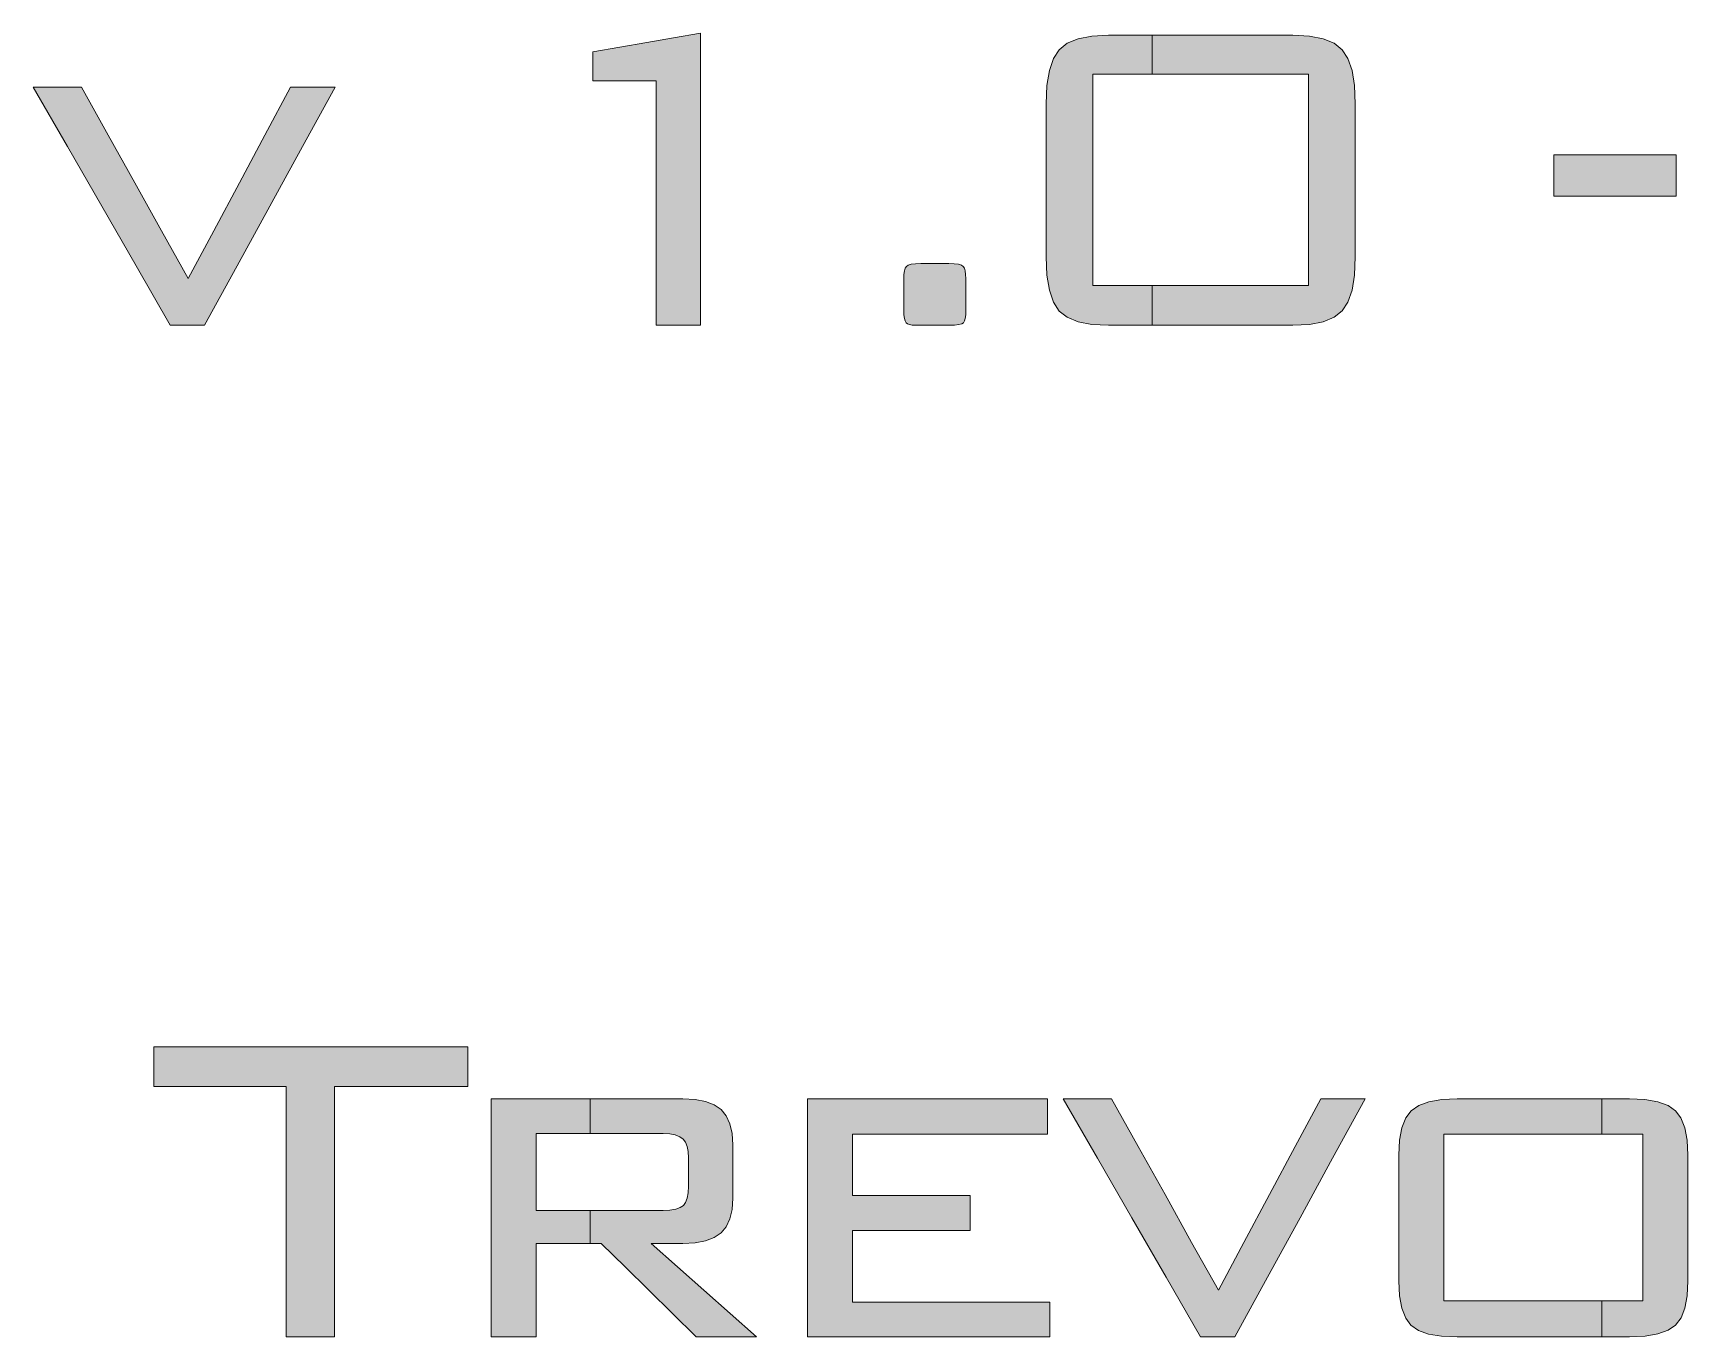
# Model space of a CAD drawing. Header units: inches. Extents: x 0.035 to 0.978, y -0.441 to -0.068.
# Drawn here: x 0.2506 to 0.4551, y -0.441 to -0.2799 of the extents above; entities that cross this region are included whole.
import ezdxf

# ---------------------------------------------------------------- set-up
doc = ezdxf.new("R2010")
doc.units = ezdxf.units.IN
doc.header["$MEASUREMENT"] = 0
doc.layers.add('Layer 1', color=7, linetype='Continuous')

# ---------------------------------------------------------------- blocks, each defined once
blk = doc.blocks.new('block 2')
at = {"layer": 'Layer 1'}
h = blk.add_hatch(color=7, dxfattribs=at)
h.dxf.hatch_style = 2
h.paths.add_polyline_path([(0.32759, -0.31601), (0.32759, -0.30846), (0.32759, -0.3009), (0.32759, -0.29335), (0.32759, -0.28579), (0.32564, -0.28579), (0.32369, -0.28579), (0.32174, -0.28579), (0.31979, -0.28579), (0.31979, -0.2849), (0.31979, -0.284), (0.31979, -0.28311), (0.31979, -0.28221), (0.32311, -0.28164), (0.32644, -0.28106), (0.32976, -0.28048), (0.33308, -0.27991), (0.33308, -0.28893), (0.33308, -0.29796), (0.33308, -0.30699), (0.33308, -0.31601), (0.33171, -0.31601), (0.33034, -0.31601), (0.32896, -0.31601)])
h = blk.add_hatch(color=7, dxfattribs=at)
h.dxf.hatch_style = 2
edge = h.paths.add_edge_path()
edge.add_spline(control_points=[(0.38822, -0.3111), (0.38822, -0.3111), (0.38156, -0.3111), (0.38156, -0.3111), (0.38156, -0.3111), (0.38156, -0.30457), (0.38156, -0.30457), (0.38156, -0.30457), (0.38156, -0.29804), (0.38156, -0.29804), (0.38156, -0.29804), (0.38156, -0.29151), (0.38156, -0.29151), (0.38156, -0.29151), (0.38156, -0.28498), (0.38156, -0.28498), (0.38156, -0.28498), (0.38822, -0.28498), (0.38822, -0.28498), (0.38822, -0.28498), (0.38889, -0.28498), (0.38889, -0.28498), (0.38889, -0.28338), (0.38889, -0.28178), (0.38889, -0.28018), (0.38889, -0.28018), (0.38349, -0.28018), (0.38349, -0.28018), (0.38349, -0.28018), (0.38143, -0.28029), (0.38143, -0.28029), (0.38143, -0.28029), (0.37973, -0.28062), (0.37973, -0.28062), (0.37973, -0.28062), (0.37839, -0.28117), (0.37839, -0.28117), (0.37839, -0.28117), (0.3774, -0.28196), (0.3774, -0.28196), (0.3774, -0.28196), (0.3767, -0.28304), (0.3767, -0.28304), (0.3767, -0.28304), (0.3762, -0.28452), (0.3762, -0.28452), (0.3762, -0.28452), (0.37589, -0.28638), (0.37589, -0.28638), (0.37589, -0.28638), (0.37579, -0.28864), (0.37579, -0.28864), (0.37579, -0.28864), (0.37579, -0.29337), (0.37579, -0.29337), (0.37579, -0.29337), (0.37579, -0.29809), (0.37579, -0.29809), (0.37579, -0.29809), (0.37579, -0.30281), (0.37579, -0.30281), (0.37579, -0.30281), (0.37579, -0.30754), (0.37579, -0.30754), (0.37579, -0.30754), (0.37589, -0.30981), (0.37589, -0.30981), (0.37589, -0.30981), (0.3762, -0.31169), (0.3762, -0.31169), (0.3762, -0.31169), (0.3767, -0.31317), (0.3767, -0.31317), (0.3767, -0.31317), (0.3774, -0.31425), (0.3774, -0.31425), (0.3774, -0.31425), (0.37839, -0.31502), (0.37839, -0.31502), (0.37839, -0.31502), (0.37973, -0.31557), (0.37973, -0.31557), (0.37973, -0.31557), (0.38143, -0.3159), (0.38143, -0.3159), (0.38143, -0.3159), (0.38349, -0.31601), (0.38349, -0.31601), (0.38349, -0.31601), (0.38889, -0.31601), (0.38889, -0.31601), (0.38889, -0.31438), (0.38889, -0.31274), (0.38889, -0.3111), (0.38889, -0.3111), (0.38822, -0.3111), (0.38822, -0.3111)], knot_values=[0, 0, 0, 0, 1, 1, 1, 2, 2, 2, 3, 3, 3, 4, 4, 4, 5, 5, 5, 6, 6, 6, 7, 7, 7, 8, 8, 8, 9, 9, 9, 10, 10, 10, 11, 11, 11, 12, 12, 12, 13, 13, 13, 14, 14, 14, 15, 15, 15, 16, 16, 16, 17, 17, 17, 18, 18, 18, 19, 19, 19, 20, 20, 20, 21, 21, 21, 22, 22, 22, 23, 23, 23, 24, 24, 24, 25, 25, 25, 26, 26, 26, 27, 27, 27, 28, 28, 28, 29, 29, 29, 30, 30, 30, 31, 31, 31, 32, 32, 32, 32], degree=3, periodic=1)
h = blk.add_hatch(color=7, dxfattribs=at)
h.dxf.hatch_style = 2
edge = h.paths.add_edge_path()
edge.add_spline(control_points=[(0.41387, -0.28638), (0.41387, -0.28638), (0.41357, -0.28452), (0.41357, -0.28452), (0.41357, -0.28452), (0.41306, -0.28304), (0.41306, -0.28304), (0.41306, -0.28304), (0.41235, -0.28196), (0.41235, -0.28196), (0.41235, -0.28196), (0.41136, -0.28117), (0.41136, -0.28117), (0.41136, -0.28117), (0.41002, -0.28062), (0.41002, -0.28062), (0.41002, -0.28062), (0.40832, -0.28029), (0.40832, -0.28029), (0.40832, -0.28029), (0.40628, -0.28018), (0.40628, -0.28018), (0.40628, -0.28018), (0.40058, -0.28018), (0.40058, -0.28018), (0.40058, -0.28018), (0.39488, -0.28018), (0.39488, -0.28018), (0.39488, -0.28018), (0.38919, -0.28018), (0.38919, -0.28018), (0.38919, -0.28018), (0.38889, -0.28018), (0.38889, -0.28018), (0.38889, -0.28178), (0.38889, -0.28338), (0.38889, -0.28498), (0.38889, -0.28498), (0.39488, -0.28498), (0.39488, -0.28498), (0.39488, -0.28498), (0.40155, -0.28498), (0.40155, -0.28498), (0.40155, -0.28498), (0.40821, -0.28498), (0.40821, -0.28498), (0.40821, -0.28498), (0.40821, -0.29151), (0.40821, -0.29151), (0.40821, -0.29151), (0.40821, -0.29804), (0.40821, -0.29804), (0.40821, -0.29804), (0.40821, -0.30457), (0.40821, -0.30457), (0.40821, -0.30457), (0.40821, -0.3111), (0.40821, -0.3111), (0.40821, -0.3111), (0.40155, -0.3111), (0.40155, -0.3111), (0.40155, -0.3111), (0.39488, -0.3111), (0.39488, -0.3111), (0.39488, -0.3111), (0.38889, -0.3111), (0.38889, -0.3111), (0.38889, -0.31274), (0.38889, -0.31438), (0.38889, -0.31601), (0.38889, -0.31601), (0.38919, -0.31601), (0.38919, -0.31601), (0.38919, -0.31601), (0.39488, -0.31601), (0.39488, -0.31601), (0.39488, -0.31601), (0.40058, -0.31601), (0.40058, -0.31601), (0.40058, -0.31601), (0.40628, -0.31601), (0.40628, -0.31601), (0.40628, -0.31601), (0.40832, -0.3159), (0.40832, -0.3159), (0.40832, -0.3159), (0.41002, -0.31557), (0.41002, -0.31557), (0.41002, -0.31557), (0.41136, -0.31501), (0.41136, -0.31501), (0.41136, -0.31501), (0.41235, -0.31424), (0.41235, -0.31424), (0.41235, -0.31424), (0.41306, -0.31315), (0.41306, -0.31315), (0.41306, -0.31315), (0.41357, -0.31167), (0.41357, -0.31167), (0.41357, -0.31167), (0.41387, -0.3098), (0.41387, -0.3098), (0.41387, -0.3098), (0.41397, -0.30754), (0.41397, -0.30754), (0.41397, -0.30754), (0.41397, -0.30281), (0.41397, -0.30281), (0.41397, -0.30281), (0.41397, -0.29809), (0.41397, -0.29809), (0.41397, -0.29809), (0.41397, -0.29337), (0.41397, -0.29337), (0.41397, -0.29337), (0.41397, -0.28864), (0.41397, -0.28864), (0.41397, -0.28864), (0.41387, -0.28638), (0.41387, -0.28638)], knot_values=[0, 0, 0, 0, 1, 1, 1, 2, 2, 2, 3, 3, 3, 4, 4, 4, 5, 5, 5, 6, 6, 6, 7, 7, 7, 8, 8, 8, 9, 9, 9, 10, 10, 10, 11, 11, 11, 12, 12, 12, 13, 13, 13, 14, 14, 14, 15, 15, 15, 16, 16, 16, 17, 17, 17, 18, 18, 18, 19, 19, 19, 20, 20, 20, 21, 21, 21, 22, 22, 22, 23, 23, 23, 24, 24, 24, 25, 25, 25, 26, 26, 26, 27, 27, 27, 28, 28, 28, 29, 29, 29, 30, 30, 30, 31, 31, 31, 32, 32, 32, 33, 33, 33, 34, 34, 34, 35, 35, 35, 36, 36, 36, 37, 37, 37, 38, 38, 38, 39, 39, 39, 40, 40, 40, 40], degree=3, periodic=1)
h = blk.add_hatch(color=7, dxfattribs=at)
h.dxf.hatch_style = 2
h.paths.add_polyline_path([(0.26759, -0.31601), (0.26335, -0.30865), (0.25911, -0.3013), (0.25488, -0.29394), (0.25064, -0.28658), (0.25213, -0.28658), (0.25362, -0.28658), (0.25511, -0.28658), (0.25661, -0.28658), (0.2599, -0.2925), (0.2632, -0.29841), (0.2665, -0.30433), (0.2698, -0.31025), (0.27296, -0.30433), (0.27612, -0.29841), (0.27928, -0.2925), (0.28244, -0.28658), (0.28382, -0.28658), (0.28519, -0.28658), (0.28656, -0.28658), (0.28794, -0.28658), (0.28391, -0.29394), (0.27988, -0.3013), (0.27586, -0.30865), (0.27183, -0.31601), (0.27077, -0.31601), (0.26971, -0.31601), (0.26865, -0.31601)])
h = blk.add_hatch(color=7, dxfattribs=at)
h.dxf.hatch_style = 2
h.paths.add_polyline_path([(0.43851, -0.30004), (0.43851, -0.29877), (0.43851, -0.2975), (0.43851, -0.29623), (0.43851, -0.29496), (0.44229, -0.29496), (0.44607, -0.29496), (0.44985, -0.29496), (0.45363, -0.29496), (0.45363, -0.29623), (0.45363, -0.2975), (0.45363, -0.29877), (0.45363, -0.30004), (0.44985, -0.30004), (0.44607, -0.30004), (0.44229, -0.30004)])
h = blk.add_hatch(color=7, dxfattribs=at)
h.dxf.hatch_style = 2
h.paths.add_polyline_path([(0.36376, -0.30839), (0.36442, -0.30841), (0.36494, -0.30848), (0.36531, -0.30858), (0.36554, -0.30874), (0.36568, -0.30897), (0.36578, -0.30929), (0.36584, -0.30972), (0.36587, -0.31025), (0.36587, -0.31124), (0.36587, -0.31224), (0.36587, -0.31323), (0.36587, -0.31422), (0.36585, -0.31474), (0.36579, -0.31516), (0.3657, -0.31547), (0.36558, -0.31569), (0.36536, -0.31583), (0.36498, -0.31593), (0.36445, -0.31599), (0.36376, -0.31601), (0.36272, -0.31601), (0.36168, -0.31601), (0.36063, -0.31601), (0.35959, -0.31601), (0.35922, -0.31599), (0.35891, -0.31593), (0.35867, -0.31583), (0.35849, -0.31569), (0.35836, -0.31547), (0.35827, -0.31516), (0.35822, -0.31474), (0.3582, -0.31422), (0.3582, -0.31323), (0.3582, -0.31224), (0.3582, -0.31124), (0.3582, -0.31025), (0.35822, -0.30972), (0.35828, -0.30929), (0.35838, -0.30897), (0.35853, -0.30874), (0.35876, -0.30858), (0.35913, -0.30848), (0.35965, -0.30841), (0.3603, -0.30839), (0.36117, -0.30839), (0.36203, -0.30839), (0.3629, -0.30839)])
h = blk.add_hatch(color=7, dxfattribs=at)
h.dxf.hatch_style = 2
h.paths.add_polyline_path([(0.28788, -0.41006), (0.28788, -0.4178), (0.28788, -0.42554), (0.28788, -0.43328), (0.28788, -0.44101), (0.28639, -0.44101), (0.2849, -0.44101), (0.28341, -0.44101), (0.28191, -0.44101), (0.28191, -0.43328), (0.28191, -0.42554), (0.28191, -0.4178), (0.28191, -0.41006), (0.27782, -0.41006), (0.27373, -0.41006), (0.26963, -0.41006), (0.26554, -0.41006), (0.26554, -0.40884), (0.26554, -0.40762), (0.26554, -0.4064), (0.26554, -0.40518), (0.27523, -0.40518), (0.28493, -0.40518), (0.29463, -0.40518), (0.30433, -0.40518), (0.30433, -0.4064), (0.30433, -0.40762), (0.30433, -0.40884), (0.30433, -0.41006), (0.30022, -0.41006), (0.29611, -0.41006), (0.29199, -0.41006)])
h = blk.add_hatch(color=7, dxfattribs=at)
h.dxf.hatch_style = 2
edge = h.paths.add_edge_path()
edge.add_spline(control_points=[(0.31671, -0.42539), (0.31671, -0.42539), (0.31279, -0.42539), (0.31279, -0.42539), (0.31279, -0.42539), (0.31279, -0.42301), (0.31279, -0.42301), (0.31279, -0.42301), (0.31279, -0.42064), (0.31279, -0.42064), (0.31279, -0.42064), (0.31279, -0.41827), (0.31279, -0.41827), (0.31279, -0.41827), (0.31279, -0.41589), (0.31279, -0.41589), (0.31279, -0.41589), (0.31671, -0.41589), (0.31671, -0.41589), (0.31671, -0.41589), (0.31944, -0.41589), (0.31944, -0.41589), (0.31944, -0.41438), (0.31944, -0.413), (0.31944, -0.41158), (0.31944, -0.41158), (0.31906, -0.41158), (0.31906, -0.41158), (0.31906, -0.41158), (0.31315, -0.41158), (0.31315, -0.41158), (0.31315, -0.41158), (0.30723, -0.41158), (0.30723, -0.41158), (0.30723, -0.41158), (0.30723, -0.41894), (0.30723, -0.41894), (0.30723, -0.41894), (0.30723, -0.4263), (0.30723, -0.4263), (0.30723, -0.4263), (0.30723, -0.43365), (0.30723, -0.43365), (0.30723, -0.43365), (0.30723, -0.44101), (0.30723, -0.44101), (0.30723, -0.44101), (0.30862, -0.44101), (0.30862, -0.44101), (0.30862, -0.44101), (0.31001, -0.44101), (0.31001, -0.44101), (0.31001, -0.44101), (0.3114, -0.44101), (0.3114, -0.44101), (0.3114, -0.44101), (0.31279, -0.44101), (0.31279, -0.44101), (0.31279, -0.44101), (0.31279, -0.43813), (0.31279, -0.43813), (0.31279, -0.43813), (0.31279, -0.43525), (0.31279, -0.43525), (0.31279, -0.43525), (0.31279, -0.43237), (0.31279, -0.43237), (0.31279, -0.43237), (0.31279, -0.42948), (0.31279, -0.42948), (0.31279, -0.42948), (0.3148, -0.42948), (0.3148, -0.42948), (0.3148, -0.42948), (0.31681, -0.42948), (0.31681, -0.42948), (0.31681, -0.42948), (0.31882, -0.42948), (0.31882, -0.42948), (0.31882, -0.42948), (0.31944, -0.42948), (0.31944, -0.42948), (0.31944, -0.42811), (0.31944, -0.42675), (0.31944, -0.42539), (0.31944, -0.42539), (0.31671, -0.42539), (0.31671, -0.42539)], knot_values=[0, 0, 0, 0, 1, 1, 1, 2, 2, 2, 3, 3, 3, 4, 4, 4, 5, 5, 5, 6, 6, 6, 7, 7, 7, 8, 8, 8, 9, 9, 9, 10, 10, 10, 11, 11, 11, 12, 12, 12, 13, 13, 13, 14, 14, 14, 15, 15, 15, 16, 16, 16, 17, 17, 17, 18, 18, 18, 19, 19, 19, 20, 20, 20, 21, 21, 21, 22, 22, 22, 23, 23, 23, 24, 24, 24, 25, 25, 25, 26, 26, 26, 27, 27, 27, 28, 28, 28, 29, 29, 29, 29], degree=3, periodic=1)
h = blk.add_hatch(color=7, dxfattribs=at)
h.dxf.hatch_style = 2
edge = h.paths.add_edge_path()
edge.add_spline(control_points=[(0.33674, -0.43813), (0.33674, -0.43813), (0.33349, -0.43525), (0.33349, -0.43525), (0.33349, -0.43525), (0.33025, -0.43237), (0.33025, -0.43237), (0.33025, -0.43237), (0.327, -0.42948), (0.327, -0.42948), (0.327, -0.42948), (0.32797, -0.42948), (0.32797, -0.42948), (0.32797, -0.42948), (0.32895, -0.42948), (0.32895, -0.42948), (0.32895, -0.42948), (0.32992, -0.42948), (0.32992, -0.42948), (0.32992, -0.42948), (0.3309, -0.42948), (0.3309, -0.42948), (0.3309, -0.42948), (0.33243, -0.4294), (0.33243, -0.4294), (0.33243, -0.4294), (0.33372, -0.42916), (0.33372, -0.42916), (0.33372, -0.42916), (0.33479, -0.42874), (0.33479, -0.42874), (0.33479, -0.42874), (0.33563, -0.42815), (0.33563, -0.42815), (0.33563, -0.42815), (0.33626, -0.4274), (0.33626, -0.4274), (0.33626, -0.4274), (0.33671, -0.42643), (0.33671, -0.42643), (0.33671, -0.42643), (0.33698, -0.42525), (0.33698, -0.42525), (0.33698, -0.42525), (0.33707, -0.42386), (0.33707, -0.42386), (0.33707, -0.42386), (0.33707, -0.42221), (0.33707, -0.42221), (0.33707, -0.42221), (0.33707, -0.42057), (0.33707, -0.42057), (0.33707, -0.42057), (0.33707, -0.41892), (0.33707, -0.41892), (0.33707, -0.41892), (0.33707, -0.41728), (0.33707, -0.41728), (0.33707, -0.41728), (0.33698, -0.41588), (0.33698, -0.41588), (0.33698, -0.41588), (0.33671, -0.41468), (0.33671, -0.41468), (0.33671, -0.41468), (0.33626, -0.4137), (0.33626, -0.4137), (0.33626, -0.4137), (0.33563, -0.41292), (0.33563, -0.41292), (0.33563, -0.41292), (0.33479, -0.41234), (0.33479, -0.41234), (0.33479, -0.41234), (0.33372, -0.41192), (0.33372, -0.41192), (0.33372, -0.41192), (0.33243, -0.41166), (0.33243, -0.41166), (0.33243, -0.41166), (0.3309, -0.41158), (0.3309, -0.41158), (0.3309, -0.41158), (0.32498, -0.41158), (0.32498, -0.41158), (0.32498, -0.41158), (0.31944, -0.41158), (0.31944, -0.41158), (0.31944, -0.413), (0.31944, -0.41438), (0.31944, -0.41589), (0.31944, -0.41589), (0.32062, -0.41589), (0.32062, -0.41589), (0.32062, -0.41589), (0.32454, -0.41589), (0.32454, -0.41589), (0.32454, -0.41589), (0.32846, -0.41589), (0.32846, -0.41589), (0.32846, -0.41589), (0.32929, -0.41593), (0.32929, -0.41593), (0.32929, -0.41593), (0.32997, -0.41606), (0.32997, -0.41606), (0.32997, -0.41606), (0.33052, -0.41627), (0.33052, -0.41627), (0.33052, -0.41627), (0.33093, -0.41657), (0.33093, -0.41657), (0.33093, -0.41657), (0.33123, -0.41697), (0.33123, -0.41697), (0.33123, -0.41697), (0.33144, -0.41749), (0.33144, -0.41749), (0.33144, -0.41749), (0.33157, -0.41812), (0.33157, -0.41812), (0.33157, -0.41812), (0.33161, -0.41888), (0.33161, -0.41888), (0.33161, -0.41888), (0.33161, -0.41976), (0.33161, -0.41976), (0.33161, -0.41976), (0.33161, -0.42064), (0.33161, -0.42064), (0.33161, -0.42064), (0.33161, -0.42152), (0.33161, -0.42152), (0.33161, -0.42152), (0.33161, -0.4224), (0.33161, -0.4224), (0.33161, -0.4224), (0.33157, -0.42321), (0.33157, -0.42321), (0.33157, -0.42321), (0.33145, -0.42387), (0.33145, -0.42387), (0.33145, -0.42387), (0.33125, -0.42439), (0.33125, -0.42439), (0.33125, -0.42439), (0.33097, -0.42476), (0.33097, -0.42476), (0.33097, -0.42476), (0.33057, -0.42503), (0.33057, -0.42503), (0.33057, -0.42503), (0.33002, -0.42523), (0.33002, -0.42523), (0.33002, -0.42523), (0.32931, -0.42535), (0.32931, -0.42535), (0.32931, -0.42535), (0.32846, -0.42539), (0.32846, -0.42539), (0.32846, -0.42539), (0.32454, -0.42539), (0.32454, -0.42539), (0.32454, -0.42539), (0.32062, -0.42539), (0.32062, -0.42539), (0.32062, -0.42539), (0.31944, -0.42539), (0.31944, -0.42539), (0.31944, -0.42675), (0.31944, -0.42811), (0.31944, -0.42948), (0.31944, -0.42948), (0.32083, -0.42948), (0.32083, -0.42948), (0.32083, -0.42948), (0.32376, -0.43237), (0.32376, -0.43237), (0.32376, -0.43237), (0.32669, -0.43525), (0.32669, -0.43525), (0.32669, -0.43525), (0.32963, -0.43813), (0.32963, -0.43813), (0.32963, -0.43813), (0.33256, -0.44101), (0.33256, -0.44101), (0.33256, -0.44101), (0.33442, -0.44101), (0.33442, -0.44101), (0.33442, -0.44101), (0.33627, -0.44101), (0.33627, -0.44101), (0.33627, -0.44101), (0.33813, -0.44101), (0.33813, -0.44101), (0.33813, -0.44101), (0.33999, -0.44101), (0.33999, -0.44101), (0.33999, -0.44101), (0.33674, -0.43813), (0.33674, -0.43813)], knot_values=[0, 0, 0, 0, 1, 1, 1, 2, 2, 2, 3, 3, 3, 4, 4, 4, 5, 5, 5, 6, 6, 6, 7, 7, 7, 8, 8, 8, 9, 9, 9, 10, 10, 10, 11, 11, 11, 12, 12, 12, 13, 13, 13, 14, 14, 14, 15, 15, 15, 16, 16, 16, 17, 17, 17, 18, 18, 18, 19, 19, 19, 20, 20, 20, 21, 21, 21, 22, 22, 22, 23, 23, 23, 24, 24, 24, 25, 25, 25, 26, 26, 26, 27, 27, 27, 28, 28, 28, 29, 29, 29, 30, 30, 30, 31, 31, 31, 32, 32, 32, 33, 33, 33, 34, 34, 34, 35, 35, 35, 36, 36, 36, 37, 37, 37, 38, 38, 38, 39, 39, 39, 40, 40, 40, 41, 41, 41, 42, 42, 42, 43, 43, 43, 44, 44, 44, 45, 45, 45, 46, 46, 46, 47, 47, 47, 48, 48, 48, 49, 49, 49, 50, 50, 50, 51, 51, 51, 52, 52, 52, 53, 53, 53, 54, 54, 54, 55, 55, 55, 56, 56, 56, 57, 57, 57, 58, 58, 58, 59, 59, 59, 60, 60, 60, 61, 61, 61, 62, 62, 62, 63, 63, 63, 64, 64, 64, 65, 65, 65, 66, 66, 66, 67, 67, 67, 67], degree=3, periodic=1)
h = blk.add_hatch(color=7, dxfattribs=at)
h.dxf.hatch_style = 2
h.paths.add_polyline_path([(0.34631, -0.44101), (0.34631, -0.43365), (0.34631, -0.4263), (0.34631, -0.41894), (0.34631, -0.41158), (0.35372, -0.41158), (0.36113, -0.41158), (0.36854, -0.41158), (0.37595, -0.41158), (0.37595, -0.41267), (0.37595, -0.41376), (0.37595, -0.41486), (0.37595, -0.41595), (0.36993, -0.41595), (0.36391, -0.41595), (0.35789, -0.41595), (0.35187, -0.41595), (0.35187, -0.41784), (0.35187, -0.41973), (0.35187, -0.42162), (0.35187, -0.42352), (0.3555, -0.42352), (0.35913, -0.42352), (0.36276, -0.42352), (0.36639, -0.42352), (0.36639, -0.42461), (0.36639, -0.4257), (0.36639, -0.42679), (0.36639, -0.42788), (0.36276, -0.42788), (0.35913, -0.42788), (0.3555, -0.42788), (0.35187, -0.42788), (0.35187, -0.43009), (0.35187, -0.43229), (0.35187, -0.4345), (0.35187, -0.4367), (0.35796, -0.4367), (0.36405, -0.4367), (0.37013, -0.4367), (0.37622, -0.4367), (0.37622, -0.43778), (0.37622, -0.43886), (0.37622, -0.43993), (0.37622, -0.44101), (0.36874, -0.44101), (0.36127, -0.44101), (0.35379, -0.44101)])
h = blk.add_hatch(color=7, dxfattribs=at)
h.dxf.hatch_style = 2
h.paths.add_polyline_path([(0.39486, -0.44101), (0.39062, -0.43365), (0.38638, -0.4263), (0.38214, -0.41894), (0.3779, -0.41158), (0.37939, -0.41158), (0.38089, -0.41158), (0.38238, -0.41158), (0.38387, -0.41158), (0.38717, -0.4175), (0.39047, -0.42341), (0.39376, -0.42933), (0.39706, -0.43525), (0.40022, -0.42933), (0.40338, -0.42341), (0.40655, -0.4175), (0.40971, -0.41158), (0.41108, -0.41158), (0.41246, -0.41158), (0.41383, -0.41158), (0.4152, -0.41158), (0.41118, -0.41894), (0.40715, -0.4263), (0.40312, -0.43365), (0.3991, -0.44101), (0.39804, -0.44101), (0.39698, -0.44101), (0.39592, -0.44101)])
h = blk.add_hatch(color=7, dxfattribs=at)
h.dxf.hatch_style = 2
edge = h.paths.add_edge_path()
edge.add_spline(control_points=[(0.44336, -0.43656), (0.44336, -0.43656), (0.43721, -0.43656), (0.43721, -0.43656), (0.43721, -0.43656), (0.43107, -0.43656), (0.43107, -0.43656), (0.43107, -0.43656), (0.42492, -0.43656), (0.42492, -0.43656), (0.42492, -0.43656), (0.42492, -0.43141), (0.42492, -0.43141), (0.42492, -0.43141), (0.42492, -0.42626), (0.42492, -0.42626), (0.42492, -0.42626), (0.42492, -0.4211), (0.42492, -0.4211), (0.42492, -0.4211), (0.42492, -0.41595), (0.42492, -0.41595), (0.42492, -0.41595), (0.43107, -0.41595), (0.43107, -0.41595), (0.43107, -0.41595), (0.43721, -0.41595), (0.43721, -0.41595), (0.43721, -0.41595), (0.44336, -0.41595), (0.44336, -0.41595), (0.44336, -0.41595), (0.44444, -0.41595), (0.44444, -0.41595), (0.44444, -0.41449), (0.44444, -0.41304), (0.44444, -0.41158), (0.44444, -0.41158), (0.44253, -0.41158), (0.44253, -0.41158), (0.44253, -0.41158), (0.43721, -0.41158), (0.43721, -0.41158), (0.43721, -0.41158), (0.4319, -0.41158), (0.4319, -0.41158), (0.4319, -0.41158), (0.42658, -0.41158), (0.42658, -0.41158), (0.42658, -0.41158), (0.42466, -0.41167), (0.42466, -0.41167), (0.42466, -0.41167), (0.42307, -0.41195), (0.42307, -0.41195), (0.42307, -0.41195), (0.42181, -0.41241), (0.42181, -0.41241), (0.42181, -0.41241), (0.42088, -0.41306), (0.42088, -0.41306), (0.42088, -0.41306), (0.42022, -0.41395), (0.42022, -0.41395), (0.42022, -0.41395), (0.41974, -0.41517), (0.41974, -0.41517), (0.41974, -0.41517), (0.41945, -0.41671), (0.41945, -0.41671), (0.41945, -0.41671), (0.41936, -0.41857), (0.41936, -0.41857), (0.41936, -0.41857), (0.41936, -0.42244), (0.41936, -0.42244), (0.41936, -0.42244), (0.41936, -0.42632), (0.41936, -0.42632), (0.41936, -0.42632), (0.41936, -0.43019), (0.41936, -0.43019), (0.41936, -0.43019), (0.41936, -0.43407), (0.41936, -0.43407), (0.41936, -0.43407), (0.41945, -0.43594), (0.41945, -0.43594), (0.41945, -0.43594), (0.41973, -0.43748), (0.41973, -0.43748), (0.41973, -0.43748), (0.4202, -0.43869), (0.4202, -0.43869), (0.4202, -0.43869), (0.42085, -0.43958), (0.42085, -0.43958), (0.42085, -0.43958), (0.42177, -0.44021), (0.42177, -0.44021), (0.42177, -0.44021), (0.42303, -0.44066), (0.42303, -0.44066), (0.42303, -0.44066), (0.42463, -0.44092), (0.42463, -0.44092), (0.42463, -0.44092), (0.42658, -0.44101), (0.42658, -0.44101), (0.42658, -0.44101), (0.4319, -0.44101), (0.4319, -0.44101), (0.4319, -0.44101), (0.43721, -0.44101), (0.43721, -0.44101), (0.43721, -0.44101), (0.44253, -0.44101), (0.44253, -0.44101), (0.44253, -0.44101), (0.44444, -0.44101), (0.44444, -0.44101), (0.44444, -0.43953), (0.44444, -0.43805), (0.44444, -0.43656), (0.44444, -0.43656), (0.44336, -0.43656), (0.44336, -0.43656)], knot_values=[0, 0, 0, 0, 1, 1, 1, 2, 2, 2, 3, 3, 3, 4, 4, 4, 5, 5, 5, 6, 6, 6, 7, 7, 7, 8, 8, 8, 9, 9, 9, 10, 10, 10, 11, 11, 11, 12, 12, 12, 13, 13, 13, 14, 14, 14, 15, 15, 15, 16, 16, 16, 17, 17, 17, 18, 18, 18, 19, 19, 19, 20, 20, 20, 21, 21, 21, 22, 22, 22, 23, 23, 23, 24, 24, 24, 25, 25, 25, 26, 26, 26, 27, 27, 27, 28, 28, 28, 29, 29, 29, 30, 30, 30, 31, 31, 31, 32, 32, 32, 33, 33, 33, 34, 34, 34, 35, 35, 35, 36, 36, 36, 37, 37, 37, 38, 38, 38, 39, 39, 39, 40, 40, 40, 41, 41, 41, 42, 42, 42, 42], degree=3, periodic=1)
h = blk.add_hatch(color=7, dxfattribs=at)
h.dxf.hatch_style = 2
edge = h.paths.add_edge_path()
edge.add_spline(control_points=[(0.45497, -0.41671), (0.45497, -0.41671), (0.45468, -0.41517), (0.45468, -0.41517), (0.45468, -0.41517), (0.45421, -0.41395), (0.45421, -0.41395), (0.45421, -0.41395), (0.45354, -0.41306), (0.45354, -0.41306), (0.45354, -0.41306), (0.45261, -0.41241), (0.45261, -0.41241), (0.45261, -0.41241), (0.45135, -0.41195), (0.45135, -0.41195), (0.45135, -0.41195), (0.44976, -0.41167), (0.44976, -0.41167), (0.44976, -0.41167), (0.44784, -0.41158), (0.44784, -0.41158), (0.44784, -0.41158), (0.44444, -0.41158), (0.44444, -0.41158), (0.44444, -0.41304), (0.44444, -0.41449), (0.44444, -0.41595), (0.44444, -0.41595), (0.4495, -0.41595), (0.4495, -0.41595), (0.4495, -0.41595), (0.4495, -0.4211), (0.4495, -0.4211), (0.4495, -0.4211), (0.4495, -0.42626), (0.4495, -0.42626), (0.4495, -0.42626), (0.4495, -0.43141), (0.4495, -0.43141), (0.4495, -0.43141), (0.4495, -0.43656), (0.4495, -0.43656), (0.4495, -0.43656), (0.44444, -0.43656), (0.44444, -0.43656), (0.44444, -0.43805), (0.44444, -0.43953), (0.44444, -0.44101), (0.44444, -0.44101), (0.44784, -0.44101), (0.44784, -0.44101), (0.44784, -0.44101), (0.44977, -0.44092), (0.44977, -0.44092), (0.44977, -0.44092), (0.45137, -0.44065), (0.45137, -0.44065), (0.45137, -0.44065), (0.45263, -0.44019), (0.45263, -0.44019), (0.45263, -0.44019), (0.45355, -0.43955), (0.45355, -0.43955), (0.45355, -0.43955), (0.45422, -0.43866), (0.45422, -0.43866), (0.45422, -0.43866), (0.45469, -0.43745), (0.45469, -0.43745), (0.45469, -0.43745), (0.45497, -0.43592), (0.45497, -0.43592), (0.45497, -0.43592), (0.45506, -0.43407), (0.45506, -0.43407), (0.45506, -0.43407), (0.45506, -0.43019), (0.45506, -0.43019), (0.45506, -0.43019), (0.45506, -0.42632), (0.45506, -0.42632), (0.45506, -0.42632), (0.45506, -0.42244), (0.45506, -0.42244), (0.45506, -0.42244), (0.45506, -0.41857), (0.45506, -0.41857), (0.45506, -0.41857), (0.45497, -0.41671), (0.45497, -0.41671)], knot_values=[0, 0, 0, 0, 1, 1, 1, 2, 2, 2, 3, 3, 3, 4, 4, 4, 5, 5, 5, 6, 6, 6, 7, 7, 7, 8, 8, 8, 9, 9, 9, 10, 10, 10, 11, 11, 11, 12, 12, 12, 13, 13, 13, 14, 14, 14, 15, 15, 15, 16, 16, 16, 17, 17, 17, 18, 18, 18, 19, 19, 19, 20, 20, 20, 21, 21, 21, 22, 22, 22, 23, 23, 23, 24, 24, 24, 25, 25, 25, 26, 26, 26, 27, 27, 27, 28, 28, 28, 29, 29, 29, 30, 30, 30, 30], degree=3, periodic=1)
at = {"layer": 'Layer 1', "lineweight": 0}
for points in [[(0.32759, -0.31601), (0.32759, -0.30846), (0.32759, -0.3009), (0.32759, -0.29335), (0.32759, -0.28579), (0.32564, -0.28579), (0.32369, -0.28579), (0.32174, -0.28579), (0.31979, -0.28579), (0.31979, -0.2849), (0.31979, -0.284), (0.31979, -0.28311), (0.31979, -0.28221), (0.32311, -0.28164), (0.32644, -0.28106), (0.32976, -0.28048), (0.33308, -0.27991), (0.33308, -0.28893), (0.33308, -0.29796), (0.33308, -0.30699), (0.33308, -0.31601), (0.33171, -0.31601), (0.33034, -0.31601), (0.32896, -0.31601), (0.32759, -0.31601), (0.32759, -0.31601)], [(0.26759, -0.31601), (0.26335, -0.30865), (0.25911, -0.3013), (0.25488, -0.29394), (0.25064, -0.28658), (0.25213, -0.28658), (0.25362, -0.28658), (0.25511, -0.28658), (0.25661, -0.28658), (0.2599, -0.2925), (0.2632, -0.29841), (0.2665, -0.30433), (0.2698, -0.31025), (0.27296, -0.30433), (0.27612, -0.29841), (0.27928, -0.2925), (0.28244, -0.28658), (0.28382, -0.28658), (0.28519, -0.28658), (0.28656, -0.28658), (0.28794, -0.28658), (0.28391, -0.29394), (0.27988, -0.3013), (0.27586, -0.30865), (0.27183, -0.31601), (0.27077, -0.31601), (0.26971, -0.31601), (0.26865, -0.31601), (0.26759, -0.31601), (0.26759, -0.31601)], [(0.43851, -0.30004), (0.43851, -0.29877), (0.43851, -0.2975), (0.43851, -0.29623), (0.43851, -0.29496), (0.44229, -0.29496), (0.44607, -0.29496), (0.44985, -0.29496), (0.45363, -0.29496), (0.45363, -0.29623), (0.45363, -0.2975), (0.45363, -0.29877), (0.45363, -0.30004), (0.44985, -0.30004), (0.44607, -0.30004), (0.44229, -0.30004), (0.43851, -0.30004), (0.43851, -0.30004)], [(0.36376, -0.30839), (0.36442, -0.30841), (0.36494, -0.30848), (0.36531, -0.30858), (0.36554, -0.30874), (0.36568, -0.30897), (0.36578, -0.30929), (0.36584, -0.30972), (0.36587, -0.31025), (0.36587, -0.31124), (0.36587, -0.31224), (0.36587, -0.31323), (0.36587, -0.31422), (0.36585, -0.31474), (0.36579, -0.31516), (0.3657, -0.31547), (0.36558, -0.31569), (0.36536, -0.31583), (0.36498, -0.31593), (0.36445, -0.31599), (0.36376, -0.31601), (0.36272, -0.31601), (0.36168, -0.31601), (0.36063, -0.31601), (0.35959, -0.31601), (0.35922, -0.31599), (0.35891, -0.31593), (0.35867, -0.31583), (0.35849, -0.31569), (0.35836, -0.31547), (0.35827, -0.31516), (0.35822, -0.31474), (0.3582, -0.31422), (0.3582, -0.31323), (0.3582, -0.31224), (0.3582, -0.31124), (0.3582, -0.31025), (0.35822, -0.30972), (0.35828, -0.30929), (0.35838, -0.30897), (0.35853, -0.30874), (0.35876, -0.30858), (0.35913, -0.30848), (0.35965, -0.30841), (0.3603, -0.30839), (0.36117, -0.30839), (0.36203, -0.30839), (0.3629, -0.30839), (0.36376, -0.30839), (0.36376, -0.30839)], [(0.28788, -0.41006), (0.28788, -0.4178), (0.28788, -0.42554), (0.28788, -0.43328), (0.28788, -0.44101), (0.28639, -0.44101), (0.2849, -0.44101), (0.28341, -0.44101), (0.28191, -0.44101), (0.28191, -0.43328), (0.28191, -0.42554), (0.28191, -0.4178), (0.28191, -0.41006), (0.27782, -0.41006), (0.27373, -0.41006), (0.26963, -0.41006), (0.26554, -0.41006), (0.26554, -0.40884), (0.26554, -0.40762), (0.26554, -0.4064), (0.26554, -0.40518), (0.27523, -0.40518), (0.28493, -0.40518), (0.29463, -0.40518), (0.30433, -0.40518), (0.30433, -0.4064), (0.30433, -0.40762), (0.30433, -0.40884), (0.30433, -0.41006), (0.30022, -0.41006), (0.29611, -0.41006), (0.29199, -0.41006), (0.28788, -0.41006), (0.28788, -0.41006)], [(0.34631, -0.44101), (0.34631, -0.43365), (0.34631, -0.4263), (0.34631, -0.41894), (0.34631, -0.41158), (0.35372, -0.41158), (0.36113, -0.41158), (0.36854, -0.41158), (0.37595, -0.41158), (0.37595, -0.41267), (0.37595, -0.41376), (0.37595, -0.41486), (0.37595, -0.41595), (0.36993, -0.41595), (0.36391, -0.41595), (0.35789, -0.41595), (0.35187, -0.41595), (0.35187, -0.41784), (0.35187, -0.41973), (0.35187, -0.42162), (0.35187, -0.42352), (0.3555, -0.42352), (0.35913, -0.42352), (0.36276, -0.42352), (0.36639, -0.42352), (0.36639, -0.42461), (0.36639, -0.4257), (0.36639, -0.42679), (0.36639, -0.42788), (0.36276, -0.42788), (0.35913, -0.42788), (0.3555, -0.42788), (0.35187, -0.42788), (0.35187, -0.43009), (0.35187, -0.43229), (0.35187, -0.4345), (0.35187, -0.4367), (0.35796, -0.4367), (0.36405, -0.4367), (0.37013, -0.4367), (0.37622, -0.4367), (0.37622, -0.43778), (0.37622, -0.43886), (0.37622, -0.43993), (0.37622, -0.44101), (0.36874, -0.44101), (0.36127, -0.44101), (0.35379, -0.44101), (0.34631, -0.44101), (0.34631, -0.44101)], [(0.39486, -0.44101), (0.39062, -0.43365), (0.38638, -0.4263), (0.38214, -0.41894), (0.3779, -0.41158), (0.37939, -0.41158), (0.38089, -0.41158), (0.38238, -0.41158), (0.38387, -0.41158), (0.38717, -0.4175), (0.39047, -0.42341), (0.39376, -0.42933), (0.39706, -0.43525), (0.40022, -0.42933), (0.40338, -0.42341), (0.40655, -0.4175), (0.40971, -0.41158), (0.41108, -0.41158), (0.41246, -0.41158), (0.41383, -0.41158), (0.4152, -0.41158), (0.41118, -0.41894), (0.40715, -0.4263), (0.40312, -0.43365), (0.3991, -0.44101), (0.39804, -0.44101), (0.39698, -0.44101), (0.39592, -0.44101), (0.39486, -0.44101), (0.39486, -0.44101)]]:
    blk.add_lwpolyline(points, dxfattribs=at)
for points, knots in [([(0.38822, -0.3111), (0.38822, -0.3111), (0.38156, -0.3111), (0.38156, -0.3111), (0.38156, -0.3111), (0.38156, -0.30457), (0.38156, -0.30457), (0.38156, -0.30457), (0.38156, -0.29804), (0.38156, -0.29804), (0.38156, -0.29804), (0.38156, -0.29151), (0.38156, -0.29151), (0.38156, -0.29151), (0.38156, -0.28498), (0.38156, -0.28498), (0.38156, -0.28498), (0.38822, -0.28498), (0.38822, -0.28498), (0.38822, -0.28498), (0.38889, -0.28498), (0.38889, -0.28498), (0.38889, -0.28338), (0.38889, -0.28178), (0.38889, -0.28018), (0.38889, -0.28018), (0.38349, -0.28018), (0.38349, -0.28018), (0.38349, -0.28018), (0.38143, -0.28029), (0.38143, -0.28029), (0.38143, -0.28029), (0.37973, -0.28062), (0.37973, -0.28062), (0.37973, -0.28062), (0.37839, -0.28117), (0.37839, -0.28117), (0.37839, -0.28117), (0.3774, -0.28196), (0.3774, -0.28196), (0.3774, -0.28196), (0.3767, -0.28304), (0.3767, -0.28304), (0.3767, -0.28304), (0.3762, -0.28452), (0.3762, -0.28452), (0.3762, -0.28452), (0.37589, -0.28638), (0.37589, -0.28638), (0.37589, -0.28638), (0.37579, -0.28864), (0.37579, -0.28864), (0.37579, -0.28864), (0.37579, -0.29337), (0.37579, -0.29337), (0.37579, -0.29337), (0.37579, -0.29809), (0.37579, -0.29809), (0.37579, -0.29809), (0.37579, -0.30281), (0.37579, -0.30281), (0.37579, -0.30281), (0.37579, -0.30754), (0.37579, -0.30754), (0.37579, -0.30754), (0.37589, -0.30981), (0.37589, -0.30981), (0.37589, -0.30981), (0.3762, -0.31169), (0.3762, -0.31169), (0.3762, -0.31169), (0.3767, -0.31317), (0.3767, -0.31317), (0.3767, -0.31317), (0.3774, -0.31425), (0.3774, -0.31425), (0.3774, -0.31425), (0.37839, -0.31502), (0.37839, -0.31502), (0.37839, -0.31502), (0.37973, -0.31557), (0.37973, -0.31557), (0.37973, -0.31557), (0.38143, -0.3159), (0.38143, -0.3159), (0.38143, -0.3159), (0.38349, -0.31601), (0.38349, -0.31601), (0.38349, -0.31601), (0.38889, -0.31601), (0.38889, -0.31601), (0.38889, -0.31438), (0.38889, -0.31274), (0.38889, -0.3111), (0.38889, -0.3111), (0.38822, -0.3111), (0.38822, -0.3111)], [0, 0, 0, 0, 1, 1, 1, 2, 2, 2, 3, 3, 3, 4, 4, 4, 5, 5, 5, 6, 6, 6, 7, 7, 7, 8, 8, 8, 9, 9, 9, 10, 10, 10, 11, 11, 11, 12, 12, 12, 13, 13, 13, 14, 14, 14, 15, 15, 15, 16, 16, 16, 17, 17, 17, 18, 18, 18, 19, 19, 19, 20, 20, 20, 21, 21, 21, 22, 22, 22, 23, 23, 23, 24, 24, 24, 25, 25, 25, 26, 26, 26, 27, 27, 27, 28, 28, 28, 29, 29, 29, 30, 30, 30, 31, 31, 31, 32, 32, 32, 32]), ([(0.41387, -0.28638), (0.41387, -0.28638), (0.41357, -0.28452), (0.41357, -0.28452), (0.41357, -0.28452), (0.41306, -0.28304), (0.41306, -0.28304), (0.41306, -0.28304), (0.41235, -0.28196), (0.41235, -0.28196), (0.41235, -0.28196), (0.41136, -0.28117), (0.41136, -0.28117), (0.41136, -0.28117), (0.41002, -0.28062), (0.41002, -0.28062), (0.41002, -0.28062), (0.40832, -0.28029), (0.40832, -0.28029), (0.40832, -0.28029), (0.40628, -0.28018), (0.40628, -0.28018), (0.40628, -0.28018), (0.40058, -0.28018), (0.40058, -0.28018), (0.40058, -0.28018), (0.39488, -0.28018), (0.39488, -0.28018), (0.39488, -0.28018), (0.38919, -0.28018), (0.38919, -0.28018), (0.38919, -0.28018), (0.38889, -0.28018), (0.38889, -0.28018), (0.38889, -0.28178), (0.38889, -0.28338), (0.38889, -0.28498), (0.38889, -0.28498), (0.39488, -0.28498), (0.39488, -0.28498), (0.39488, -0.28498), (0.40155, -0.28498), (0.40155, -0.28498), (0.40155, -0.28498), (0.40821, -0.28498), (0.40821, -0.28498), (0.40821, -0.28498), (0.40821, -0.29151), (0.40821, -0.29151), (0.40821, -0.29151), (0.40821, -0.29804), (0.40821, -0.29804), (0.40821, -0.29804), (0.40821, -0.30457), (0.40821, -0.30457), (0.40821, -0.30457), (0.40821, -0.3111), (0.40821, -0.3111), (0.40821, -0.3111), (0.40155, -0.3111), (0.40155, -0.3111), (0.40155, -0.3111), (0.39488, -0.3111), (0.39488, -0.3111), (0.39488, -0.3111), (0.38889, -0.3111), (0.38889, -0.3111), (0.38889, -0.31274), (0.38889, -0.31438), (0.38889, -0.31601), (0.38889, -0.31601), (0.38919, -0.31601), (0.38919, -0.31601), (0.38919, -0.31601), (0.39488, -0.31601), (0.39488, -0.31601), (0.39488, -0.31601), (0.40058, -0.31601), (0.40058, -0.31601), (0.40058, -0.31601), (0.40628, -0.31601), (0.40628, -0.31601), (0.40628, -0.31601), (0.40832, -0.3159), (0.40832, -0.3159), (0.40832, -0.3159), (0.41002, -0.31557), (0.41002, -0.31557), (0.41002, -0.31557), (0.41136, -0.31501), (0.41136, -0.31501), (0.41136, -0.31501), (0.41235, -0.31424), (0.41235, -0.31424), (0.41235, -0.31424), (0.41306, -0.31315), (0.41306, -0.31315), (0.41306, -0.31315), (0.41357, -0.31167), (0.41357, -0.31167), (0.41357, -0.31167), (0.41387, -0.3098), (0.41387, -0.3098), (0.41387, -0.3098), (0.41397, -0.30754), (0.41397, -0.30754), (0.41397, -0.30754), (0.41397, -0.30281), (0.41397, -0.30281), (0.41397, -0.30281), (0.41397, -0.29809), (0.41397, -0.29809), (0.41397, -0.29809), (0.41397, -0.29337), (0.41397, -0.29337), (0.41397, -0.29337), (0.41397, -0.28864), (0.41397, -0.28864), (0.41397, -0.28864), (0.41387, -0.28638), (0.41387, -0.28638)], [0, 0, 0, 0, 1, 1, 1, 2, 2, 2, 3, 3, 3, 4, 4, 4, 5, 5, 5, 6, 6, 6, 7, 7, 7, 8, 8, 8, 9, 9, 9, 10, 10, 10, 11, 11, 11, 12, 12, 12, 13, 13, 13, 14, 14, 14, 15, 15, 15, 16, 16, 16, 17, 17, 17, 18, 18, 18, 19, 19, 19, 20, 20, 20, 21, 21, 21, 22, 22, 22, 23, 23, 23, 24, 24, 24, 25, 25, 25, 26, 26, 26, 27, 27, 27, 28, 28, 28, 29, 29, 29, 30, 30, 30, 31, 31, 31, 32, 32, 32, 33, 33, 33, 34, 34, 34, 35, 35, 35, 36, 36, 36, 37, 37, 37, 38, 38, 38, 39, 39, 39, 40, 40, 40, 40]), ([(0.31671, -0.42539), (0.31671, -0.42539), (0.31279, -0.42539), (0.31279, -0.42539), (0.31279, -0.42539), (0.31279, -0.42301), (0.31279, -0.42301), (0.31279, -0.42301), (0.31279, -0.42064), (0.31279, -0.42064), (0.31279, -0.42064), (0.31279, -0.41827), (0.31279, -0.41827), (0.31279, -0.41827), (0.31279, -0.41589), (0.31279, -0.41589), (0.31279, -0.41589), (0.31671, -0.41589), (0.31671, -0.41589), (0.31671, -0.41589), (0.31944, -0.41589), (0.31944, -0.41589), (0.31944, -0.41438), (0.31944, -0.413), (0.31944, -0.41158), (0.31944, -0.41158), (0.31906, -0.41158), (0.31906, -0.41158), (0.31906, -0.41158), (0.31315, -0.41158), (0.31315, -0.41158), (0.31315, -0.41158), (0.30723, -0.41158), (0.30723, -0.41158), (0.30723, -0.41158), (0.30723, -0.41894), (0.30723, -0.41894), (0.30723, -0.41894), (0.30723, -0.4263), (0.30723, -0.4263), (0.30723, -0.4263), (0.30723, -0.43365), (0.30723, -0.43365), (0.30723, -0.43365), (0.30723, -0.44101), (0.30723, -0.44101), (0.30723, -0.44101), (0.30862, -0.44101), (0.30862, -0.44101), (0.30862, -0.44101), (0.31001, -0.44101), (0.31001, -0.44101), (0.31001, -0.44101), (0.3114, -0.44101), (0.3114, -0.44101), (0.3114, -0.44101), (0.31279, -0.44101), (0.31279, -0.44101), (0.31279, -0.44101), (0.31279, -0.43813), (0.31279, -0.43813), (0.31279, -0.43813), (0.31279, -0.43525), (0.31279, -0.43525), (0.31279, -0.43525), (0.31279, -0.43237), (0.31279, -0.43237), (0.31279, -0.43237), (0.31279, -0.42948), (0.31279, -0.42948), (0.31279, -0.42948), (0.3148, -0.42948), (0.3148, -0.42948), (0.3148, -0.42948), (0.31681, -0.42948), (0.31681, -0.42948), (0.31681, -0.42948), (0.31882, -0.42948), (0.31882, -0.42948), (0.31882, -0.42948), (0.31944, -0.42948), (0.31944, -0.42948), (0.31944, -0.42811), (0.31944, -0.42675), (0.31944, -0.42539), (0.31944, -0.42539), (0.31671, -0.42539), (0.31671, -0.42539)], [0, 0, 0, 0, 1, 1, 1, 2, 2, 2, 3, 3, 3, 4, 4, 4, 5, 5, 5, 6, 6, 6, 7, 7, 7, 8, 8, 8, 9, 9, 9, 10, 10, 10, 11, 11, 11, 12, 12, 12, 13, 13, 13, 14, 14, 14, 15, 15, 15, 16, 16, 16, 17, 17, 17, 18, 18, 18, 19, 19, 19, 20, 20, 20, 21, 21, 21, 22, 22, 22, 23, 23, 23, 24, 24, 24, 25, 25, 25, 26, 26, 26, 27, 27, 27, 28, 28, 28, 29, 29, 29, 29]), ([(0.33674, -0.43813), (0.33674, -0.43813), (0.33349, -0.43525), (0.33349, -0.43525), (0.33349, -0.43525), (0.33025, -0.43237), (0.33025, -0.43237), (0.33025, -0.43237), (0.327, -0.42948), (0.327, -0.42948), (0.327, -0.42948), (0.32797, -0.42948), (0.32797, -0.42948), (0.32797, -0.42948), (0.32895, -0.42948), (0.32895, -0.42948), (0.32895, -0.42948), (0.32992, -0.42948), (0.32992, -0.42948), (0.32992, -0.42948), (0.3309, -0.42948), (0.3309, -0.42948), (0.3309, -0.42948), (0.33243, -0.4294), (0.33243, -0.4294), (0.33243, -0.4294), (0.33372, -0.42916), (0.33372, -0.42916), (0.33372, -0.42916), (0.33479, -0.42874), (0.33479, -0.42874), (0.33479, -0.42874), (0.33563, -0.42815), (0.33563, -0.42815), (0.33563, -0.42815), (0.33626, -0.4274), (0.33626, -0.4274), (0.33626, -0.4274), (0.33671, -0.42643), (0.33671, -0.42643), (0.33671, -0.42643), (0.33698, -0.42525), (0.33698, -0.42525), (0.33698, -0.42525), (0.33707, -0.42386), (0.33707, -0.42386), (0.33707, -0.42386), (0.33707, -0.42221), (0.33707, -0.42221), (0.33707, -0.42221), (0.33707, -0.42057), (0.33707, -0.42057), (0.33707, -0.42057), (0.33707, -0.41892), (0.33707, -0.41892), (0.33707, -0.41892), (0.33707, -0.41728), (0.33707, -0.41728), (0.33707, -0.41728), (0.33698, -0.41588), (0.33698, -0.41588), (0.33698, -0.41588), (0.33671, -0.41468), (0.33671, -0.41468), (0.33671, -0.41468), (0.33626, -0.4137), (0.33626, -0.4137), (0.33626, -0.4137), (0.33563, -0.41292), (0.33563, -0.41292), (0.33563, -0.41292), (0.33479, -0.41234), (0.33479, -0.41234), (0.33479, -0.41234), (0.33372, -0.41192), (0.33372, -0.41192), (0.33372, -0.41192), (0.33243, -0.41166), (0.33243, -0.41166), (0.33243, -0.41166), (0.3309, -0.41158), (0.3309, -0.41158), (0.3309, -0.41158), (0.32498, -0.41158), (0.32498, -0.41158), (0.32498, -0.41158), (0.31944, -0.41158), (0.31944, -0.41158), (0.31944, -0.413), (0.31944, -0.41438), (0.31944, -0.41589), (0.31944, -0.41589), (0.32062, -0.41589), (0.32062, -0.41589), (0.32062, -0.41589), (0.32454, -0.41589), (0.32454, -0.41589), (0.32454, -0.41589), (0.32846, -0.41589), (0.32846, -0.41589), (0.32846, -0.41589), (0.32929, -0.41593), (0.32929, -0.41593), (0.32929, -0.41593), (0.32997, -0.41606), (0.32997, -0.41606), (0.32997, -0.41606), (0.33052, -0.41627), (0.33052, -0.41627), (0.33052, -0.41627), (0.33093, -0.41657), (0.33093, -0.41657), (0.33093, -0.41657), (0.33123, -0.41697), (0.33123, -0.41697), (0.33123, -0.41697), (0.33144, -0.41749), (0.33144, -0.41749), (0.33144, -0.41749), (0.33157, -0.41812), (0.33157, -0.41812), (0.33157, -0.41812), (0.33161, -0.41888), (0.33161, -0.41888), (0.33161, -0.41888), (0.33161, -0.41976), (0.33161, -0.41976), (0.33161, -0.41976), (0.33161, -0.42064), (0.33161, -0.42064), (0.33161, -0.42064), (0.33161, -0.42152), (0.33161, -0.42152), (0.33161, -0.42152), (0.33161, -0.4224), (0.33161, -0.4224), (0.33161, -0.4224), (0.33157, -0.42321), (0.33157, -0.42321), (0.33157, -0.42321), (0.33145, -0.42387), (0.33145, -0.42387), (0.33145, -0.42387), (0.33125, -0.42439), (0.33125, -0.42439), (0.33125, -0.42439), (0.33097, -0.42476), (0.33097, -0.42476), (0.33097, -0.42476), (0.33057, -0.42503), (0.33057, -0.42503), (0.33057, -0.42503), (0.33002, -0.42523), (0.33002, -0.42523), (0.33002, -0.42523), (0.32931, -0.42535), (0.32931, -0.42535), (0.32931, -0.42535), (0.32846, -0.42539), (0.32846, -0.42539), (0.32846, -0.42539), (0.32454, -0.42539), (0.32454, -0.42539), (0.32454, -0.42539), (0.32062, -0.42539), (0.32062, -0.42539), (0.32062, -0.42539), (0.31944, -0.42539), (0.31944, -0.42539), (0.31944, -0.42675), (0.31944, -0.42811), (0.31944, -0.42948), (0.31944, -0.42948), (0.32083, -0.42948), (0.32083, -0.42948), (0.32083, -0.42948), (0.32376, -0.43237), (0.32376, -0.43237), (0.32376, -0.43237), (0.32669, -0.43525), (0.32669, -0.43525), (0.32669, -0.43525), (0.32963, -0.43813), (0.32963, -0.43813), (0.32963, -0.43813), (0.33256, -0.44101), (0.33256, -0.44101), (0.33256, -0.44101), (0.33442, -0.44101), (0.33442, -0.44101), (0.33442, -0.44101), (0.33627, -0.44101), (0.33627, -0.44101), (0.33627, -0.44101), (0.33813, -0.44101), (0.33813, -0.44101), (0.33813, -0.44101), (0.33999, -0.44101), (0.33999, -0.44101), (0.33999, -0.44101), (0.33674, -0.43813), (0.33674, -0.43813)], [0, 0, 0, 0, 1, 1, 1, 2, 2, 2, 3, 3, 3, 4, 4, 4, 5, 5, 5, 6, 6, 6, 7, 7, 7, 8, 8, 8, 9, 9, 9, 10, 10, 10, 11, 11, 11, 12, 12, 12, 13, 13, 13, 14, 14, 14, 15, 15, 15, 16, 16, 16, 17, 17, 17, 18, 18, 18, 19, 19, 19, 20, 20, 20, 21, 21, 21, 22, 22, 22, 23, 23, 23, 24, 24, 24, 25, 25, 25, 26, 26, 26, 27, 27, 27, 28, 28, 28, 29, 29, 29, 30, 30, 30, 31, 31, 31, 32, 32, 32, 33, 33, 33, 34, 34, 34, 35, 35, 35, 36, 36, 36, 37, 37, 37, 38, 38, 38, 39, 39, 39, 40, 40, 40, 41, 41, 41, 42, 42, 42, 43, 43, 43, 44, 44, 44, 45, 45, 45, 46, 46, 46, 47, 47, 47, 48, 48, 48, 49, 49, 49, 50, 50, 50, 51, 51, 51, 52, 52, 52, 53, 53, 53, 54, 54, 54, 55, 55, 55, 56, 56, 56, 57, 57, 57, 58, 58, 58, 59, 59, 59, 60, 60, 60, 61, 61, 61, 62, 62, 62, 63, 63, 63, 64, 64, 64, 65, 65, 65, 66, 66, 66, 67, 67, 67, 67]), ([(0.44336, -0.43656), (0.44336, -0.43656), (0.43721, -0.43656), (0.43721, -0.43656), (0.43721, -0.43656), (0.43107, -0.43656), (0.43107, -0.43656), (0.43107, -0.43656), (0.42492, -0.43656), (0.42492, -0.43656), (0.42492, -0.43656), (0.42492, -0.43141), (0.42492, -0.43141), (0.42492, -0.43141), (0.42492, -0.42626), (0.42492, -0.42626), (0.42492, -0.42626), (0.42492, -0.4211), (0.42492, -0.4211), (0.42492, -0.4211), (0.42492, -0.41595), (0.42492, -0.41595), (0.42492, -0.41595), (0.43107, -0.41595), (0.43107, -0.41595), (0.43107, -0.41595), (0.43721, -0.41595), (0.43721, -0.41595), (0.43721, -0.41595), (0.44336, -0.41595), (0.44336, -0.41595), (0.44336, -0.41595), (0.44444, -0.41595), (0.44444, -0.41595), (0.44444, -0.41449), (0.44444, -0.41304), (0.44444, -0.41158), (0.44444, -0.41158), (0.44253, -0.41158), (0.44253, -0.41158), (0.44253, -0.41158), (0.43721, -0.41158), (0.43721, -0.41158), (0.43721, -0.41158), (0.4319, -0.41158), (0.4319, -0.41158), (0.4319, -0.41158), (0.42658, -0.41158), (0.42658, -0.41158), (0.42658, -0.41158), (0.42466, -0.41167), (0.42466, -0.41167), (0.42466, -0.41167), (0.42307, -0.41195), (0.42307, -0.41195), (0.42307, -0.41195), (0.42181, -0.41241), (0.42181, -0.41241), (0.42181, -0.41241), (0.42088, -0.41306), (0.42088, -0.41306), (0.42088, -0.41306), (0.42022, -0.41395), (0.42022, -0.41395), (0.42022, -0.41395), (0.41974, -0.41517), (0.41974, -0.41517), (0.41974, -0.41517), (0.41945, -0.41671), (0.41945, -0.41671), (0.41945, -0.41671), (0.41936, -0.41857), (0.41936, -0.41857), (0.41936, -0.41857), (0.41936, -0.42244), (0.41936, -0.42244), (0.41936, -0.42244), (0.41936, -0.42632), (0.41936, -0.42632), (0.41936, -0.42632), (0.41936, -0.43019), (0.41936, -0.43019), (0.41936, -0.43019), (0.41936, -0.43407), (0.41936, -0.43407), (0.41936, -0.43407), (0.41945, -0.43594), (0.41945, -0.43594), (0.41945, -0.43594), (0.41973, -0.43748), (0.41973, -0.43748), (0.41973, -0.43748), (0.4202, -0.43869), (0.4202, -0.43869), (0.4202, -0.43869), (0.42085, -0.43958), (0.42085, -0.43958), (0.42085, -0.43958), (0.42177, -0.44021), (0.42177, -0.44021), (0.42177, -0.44021), (0.42303, -0.44066), (0.42303, -0.44066), (0.42303, -0.44066), (0.42463, -0.44092), (0.42463, -0.44092), (0.42463, -0.44092), (0.42658, -0.44101), (0.42658, -0.44101), (0.42658, -0.44101), (0.4319, -0.44101), (0.4319, -0.44101), (0.4319, -0.44101), (0.43721, -0.44101), (0.43721, -0.44101), (0.43721, -0.44101), (0.44253, -0.44101), (0.44253, -0.44101), (0.44253, -0.44101), (0.44444, -0.44101), (0.44444, -0.44101), (0.44444, -0.43953), (0.44444, -0.43805), (0.44444, -0.43656), (0.44444, -0.43656), (0.44336, -0.43656), (0.44336, -0.43656)], [0, 0, 0, 0, 1, 1, 1, 2, 2, 2, 3, 3, 3, 4, 4, 4, 5, 5, 5, 6, 6, 6, 7, 7, 7, 8, 8, 8, 9, 9, 9, 10, 10, 10, 11, 11, 11, 12, 12, 12, 13, 13, 13, 14, 14, 14, 15, 15, 15, 16, 16, 16, 17, 17, 17, 18, 18, 18, 19, 19, 19, 20, 20, 20, 21, 21, 21, 22, 22, 22, 23, 23, 23, 24, 24, 24, 25, 25, 25, 26, 26, 26, 27, 27, 27, 28, 28, 28, 29, 29, 29, 30, 30, 30, 31, 31, 31, 32, 32, 32, 33, 33, 33, 34, 34, 34, 35, 35, 35, 36, 36, 36, 37, 37, 37, 38, 38, 38, 39, 39, 39, 40, 40, 40, 41, 41, 41, 42, 42, 42, 42]), ([(0.45497, -0.41671), (0.45497, -0.41671), (0.45468, -0.41517), (0.45468, -0.41517), (0.45468, -0.41517), (0.45421, -0.41395), (0.45421, -0.41395), (0.45421, -0.41395), (0.45354, -0.41306), (0.45354, -0.41306), (0.45354, -0.41306), (0.45261, -0.41241), (0.45261, -0.41241), (0.45261, -0.41241), (0.45135, -0.41195), (0.45135, -0.41195), (0.45135, -0.41195), (0.44976, -0.41167), (0.44976, -0.41167), (0.44976, -0.41167), (0.44784, -0.41158), (0.44784, -0.41158), (0.44784, -0.41158), (0.44444, -0.41158), (0.44444, -0.41158), (0.44444, -0.41304), (0.44444, -0.41449), (0.44444, -0.41595), (0.44444, -0.41595), (0.4495, -0.41595), (0.4495, -0.41595), (0.4495, -0.41595), (0.4495, -0.4211), (0.4495, -0.4211), (0.4495, -0.4211), (0.4495, -0.42626), (0.4495, -0.42626), (0.4495, -0.42626), (0.4495, -0.43141), (0.4495, -0.43141), (0.4495, -0.43141), (0.4495, -0.43656), (0.4495, -0.43656), (0.4495, -0.43656), (0.44444, -0.43656), (0.44444, -0.43656), (0.44444, -0.43805), (0.44444, -0.43953), (0.44444, -0.44101), (0.44444, -0.44101), (0.44784, -0.44101), (0.44784, -0.44101), (0.44784, -0.44101), (0.44977, -0.44092), (0.44977, -0.44092), (0.44977, -0.44092), (0.45137, -0.44065), (0.45137, -0.44065), (0.45137, -0.44065), (0.45263, -0.44019), (0.45263, -0.44019), (0.45263, -0.44019), (0.45355, -0.43955), (0.45355, -0.43955), (0.45355, -0.43955), (0.45422, -0.43866), (0.45422, -0.43866), (0.45422, -0.43866), (0.45469, -0.43745), (0.45469, -0.43745), (0.45469, -0.43745), (0.45497, -0.43592), (0.45497, -0.43592), (0.45497, -0.43592), (0.45506, -0.43407), (0.45506, -0.43407), (0.45506, -0.43407), (0.45506, -0.43019), (0.45506, -0.43019), (0.45506, -0.43019), (0.45506, -0.42632), (0.45506, -0.42632), (0.45506, -0.42632), (0.45506, -0.42244), (0.45506, -0.42244), (0.45506, -0.42244), (0.45506, -0.41857), (0.45506, -0.41857), (0.45506, -0.41857), (0.45497, -0.41671), (0.45497, -0.41671)], [0, 0, 0, 0, 1, 1, 1, 2, 2, 2, 3, 3, 3, 4, 4, 4, 5, 5, 5, 6, 6, 6, 7, 7, 7, 8, 8, 8, 9, 9, 9, 10, 10, 10, 11, 11, 11, 12, 12, 12, 13, 13, 13, 14, 14, 14, 15, 15, 15, 16, 16, 16, 17, 17, 17, 18, 18, 18, 19, 19, 19, 20, 20, 20, 21, 21, 21, 22, 22, 22, 23, 23, 23, 24, 24, 24, 25, 25, 25, 26, 26, 26, 27, 27, 27, 28, 28, 28, 29, 29, 29, 30, 30, 30, 30])]:
    blk.add_open_spline(points, degree=3, knots=knots, dxfattribs=at)

msp = doc.modelspace()

# ---------------------------------------------------------------- block references
at = {"layer": 'Layer 1'}
msp.add_blockref('block 2', (0, 0), dxfattribs=at)

doc.saveas('drawing.dxf')
